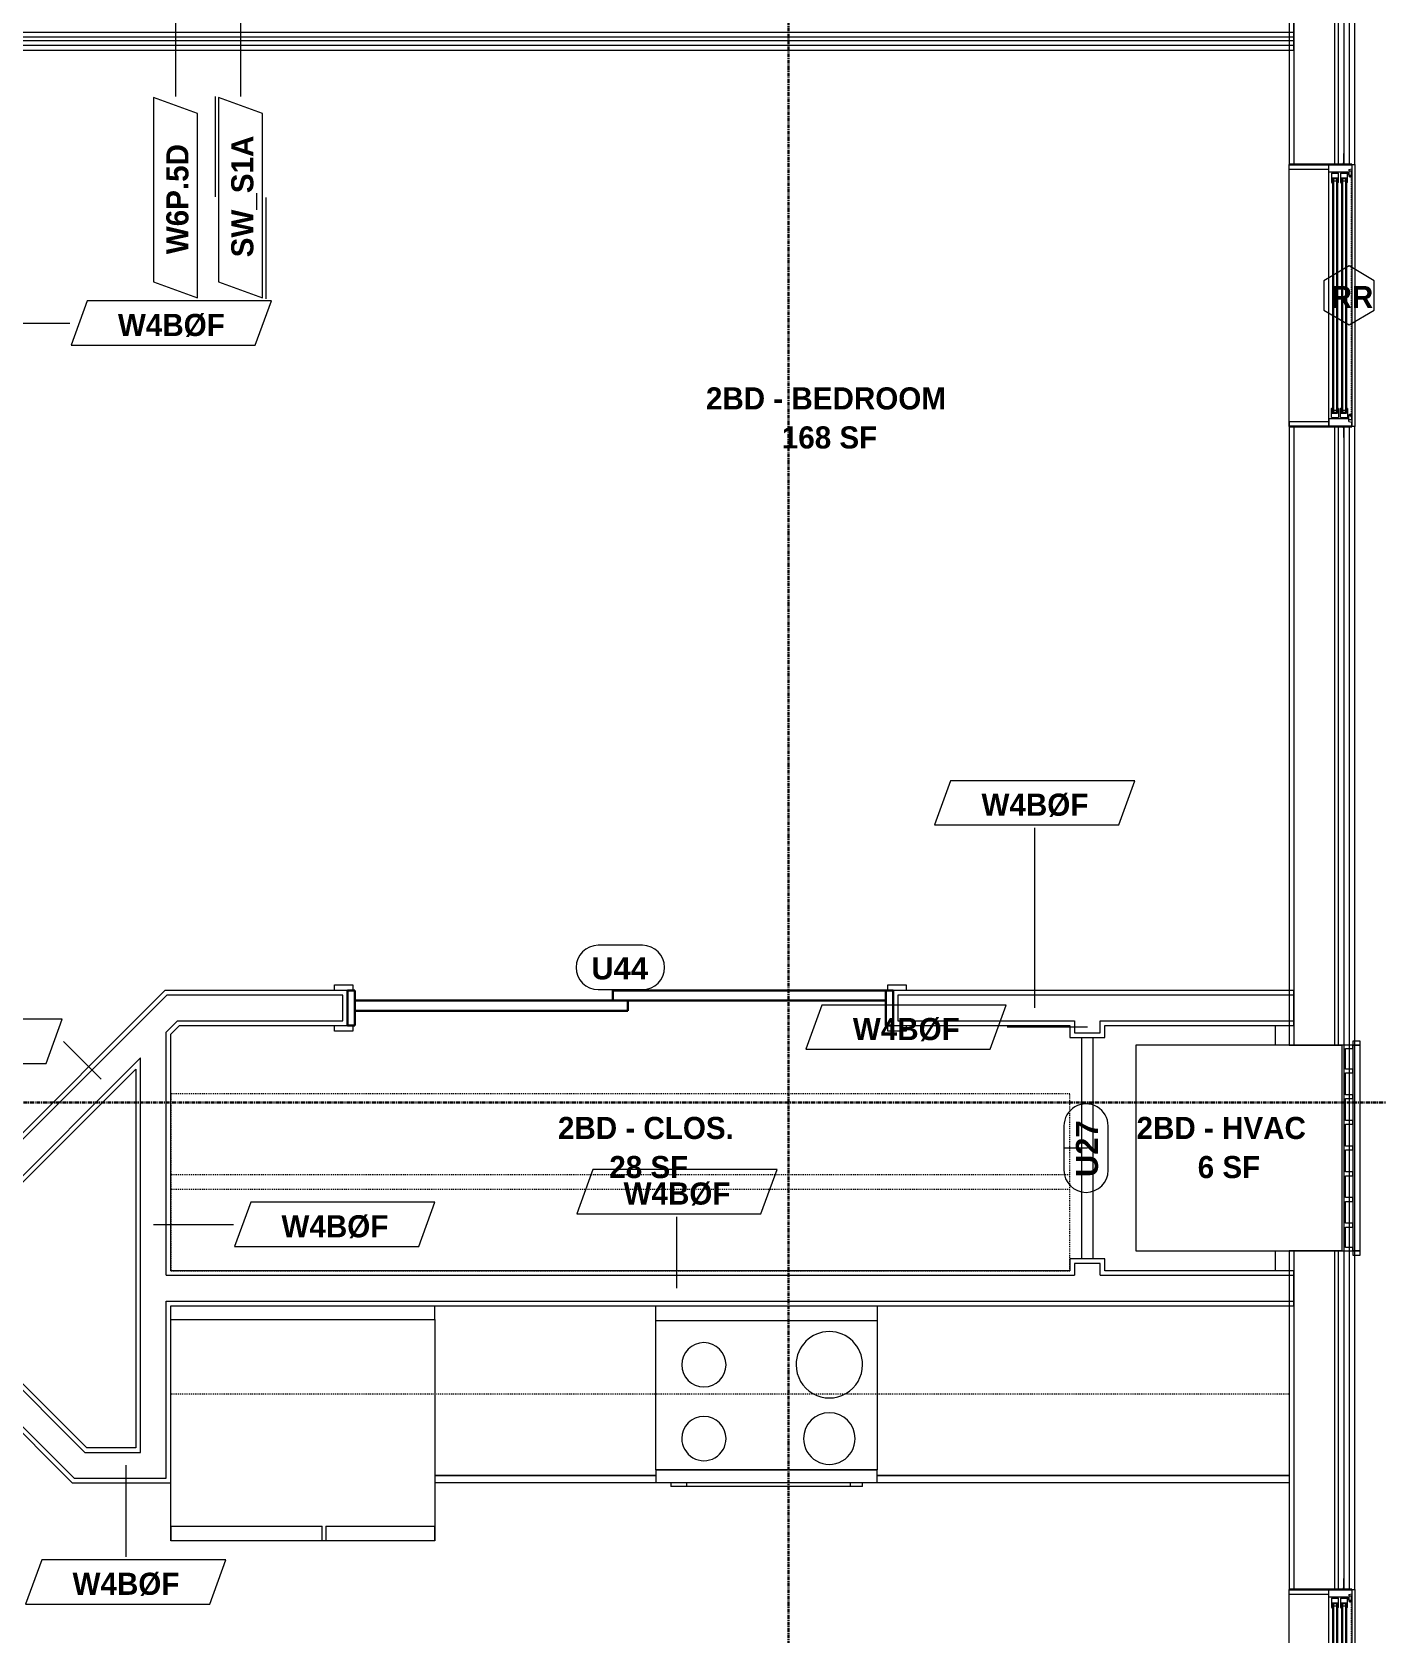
# Model space of a CAD drawing. Header units: inches. Extents: x -4058 to -1781, y 9814 to 12264.
# Drawn here: x -2275.9 to -2093.6, y 11463.1 to 11680.3 of the extents above; entities that cross this region are included whole.
import ezdxf

# ---------------------------------------------------------------- set-up
doc = ezdxf.new("R2010")
doc.units = ezdxf.units.IN
doc.header["$MEASUREMENT"] = 0
doc.linetypes.add('Dash', pattern=[0.25, 0.125, -0.125])
doc.linetypes.add('Grid Line 1_2_', pattern=[0.875, 0.5, -0.125, 0.125, -0.125])
for name, color, linetype, lineweight in [('0-1', 7, 'Continuous', 5), ('0-2', 7, 'Continuous', 9), ('A-AREA-IDEN', 2, 'Continuous', 9), ('A-DETL-GENF-HDLN-1', 7, 'Dash', 9), ('A-DETL-GENF-HDLN-2', 1, 'Continuous', 18), ('A-DOOR-3', 31, 'Continuous', 9), ('A-DOOR-4', 31, 'Continuous', 30), ('A-DOOR-FRAM-3', 31, 'Continuous', 30), ('A-DOOR-IDEN', 31, 'Continuous', 9), ('A-FLOR-1', 7, 'Continuous', 9), ('A-GENM-1', 7, 'Continuous', 9), ('A-GLAZ', 151, 'Continuous', 18), ('A-GLAZ-1', 10, 'Continuous', 30), ('A-GLAZ-2', 7, 'Continuous', 9), ('A-GLAZ-IDEN', 152, 'Continuous', 9), ('A-WALL', 113, 'Continuous', 18), ('A-WALL-1', 7, 'Continuous', 9), ('A-WALL-2', 250, 'Continuous', 18), ('A-WALL-3', 113, 'Continuous', 9), ('A-WALL-IDEN', 211, 'Continuous', 9), ('I-WALL-1', 7, 'Continuous', 9), ('Q-CASE', 31, 'Continuous', 9), ('Q-CASE-HDLN', 31, 'Dash', 9), ('Q-SPCQ', 91, 'Continuous', 9), ('S-GRID-1', 1, 'Grid Line 1_2_', 30)]:
    doc.layers.add(name, color=color, linetype=linetype, lineweight=lineweight)
doc.styles.add('Arial_B', font='arialbd.ttf', dxfattribs={"height": 3})
doc.styles.add('Century Gothic_B_1', font='GOTHICB.TTF', dxfattribs={"height": 3})

# ---------------------------------------------------------------- blocks, each defined once
blk = doc.blocks.new('Window-Double_Hung-Marvin-Essential - 1-WIDE _TEMP LOWER_ ESDH3066-3454273-UNIT PLANS - 1ST FLOOR')
at = {"layer": 'A-DETL-GENF-HDLN-1'}
blk.add_line((16.1, -3.97), (-16.5, -3.97), dxfattribs=at)
at = {"layer": 'A-DETL-GENF-HDLN-2'}
for p, q in [((-17.13, 4.44), (-17.75, 4.44)), ((-17.13, -0.91), (-17.13, 4.44)), ((17.12, 4.44), (17.75, 4.44)), ((17.12, 4.44), (17.12, -0.91)), ((-16.72, -0.94), (-17.75, -0.94)), ((-17.75, -4.03), (-17.75, -0.94)), ((-16.72, -3.52), (-16.72, -0.94)), ((-16.56, -1.28), (-15.34, -1.28)), ((-16.56, -1.28), (-16.56, -2.22)), ((-15.28, -1.4), (-15.94, -1.4)), ((-15.94, -1.4), (-15.94, -2.12)), ((-15.94, -2.12), (-15.28, -2.12)), ((-15.84, -1.41), (-15.84, -2.1)), ((-15.54, -1.54), (-15.54, -1.98)), ((-15.34, -1.28), (-15.28, -1.34)), ((-15.34, -2.22), (-15.28, -2.16)), ((-15.28, -1.34), (-15.28, -1.4)), ((-15.28, -2.12), (-15.28, -2.16)), ((15.34, -1.28), (15.28, -1.34)), ((15.28, -1.34), (15.28, -1.4)), ((15.28, -1.4), (15.94, -1.4)), ((15.28, -2.12), (15.28, -2.16)), ((15.94, -2.12), (15.28, -2.12)), ((15.34, -2.22), (15.28, -2.16)), ((16.56, -1.28), (15.34, -1.28)), ((15.54, -1.54), (15.54, -1.98)), ((15.84, -1.41), (15.84, -2.1)), ((15.94, -1.4), (15.94, -2.12)), ((16.56, -1.28), (16.56, -2.22)), ((16.72, -3.52), (16.72, -0.94)), ((16.72, -0.94), (17.75, -0.94)), ((17.75, -4.03), (17.75, -0.94)), ((-19.25, -2.98), (-19.25, -2.94)), ((-19.25, -2.94), (-17.9, -2.94)), ((-17.75, -2.98), (-19.25, -2.98)), ((-17.9, -2.94), (-17.9, -2.83)), ((-17.9, -2.83), (-17.75, -2.83)), ((-17.75, -4.03), (-17.16, -4.03)), ((-17.08, -3.62), (-17.16, -4.03)), ((-17.08, -3.62), (-16.19, -3.62)), ((-16.85, -4), (-16.85, -3.62)), ((-16.3, -4), (-16.85, -4)), ((-16.38, -3.52), (-16.72, -3.52)), ((-15.34, -2.22), (-16.56, -2.22)), ((-16.56, -2.5), (-15.34, -2.5)), ((-16.56, -2.5), (-16.56, -3.44)), ((-15.34, -3.44), (-16.56, -3.44)), ((-16.38, -3.62), (-16.38, -3.52)), ((-16.18, -3.76), (-16.3, -3.76)), ((-16.3, -3.76), (-16.3, -4)), ((-16.19, -3.62), (-16.19, -3.72)), ((-16.19, -3.72), (-16.1, -3.72)), ((-16.18, -3.97), (-16.18, -3.76)), ((-16.18, -3.97), (-16.1, -3.97)), ((-16.1, -3.72), (-16.1, -3.97)), ((-15.28, -2.62), (-15.94, -2.62)), ((-15.94, -2.62), (-15.94, -3.34)), ((-15.94, -3.34), (-15.28, -3.34)), ((-15.84, -2.63), (-15.84, -3.32)), ((-15.54, -2.76), (-15.54, -3.2)), ((-15.34, -2.5), (-15.28, -2.56)), ((-15.34, -3.44), (-15.28, -3.38)), ((-15.28, -2.56), (-15.28, -2.62)), ((-15.28, -3.34), (-15.28, -3.38)), ((15.34, -2.5), (15.28, -2.56)), ((15.28, -2.56), (15.28, -2.62)), ((15.28, -2.62), (15.94, -2.62)), ((15.28, -3.34), (15.28, -3.38)), ((15.94, -3.34), (15.28, -3.34)), ((15.34, -3.44), (15.28, -3.38)), ((15.34, -2.22), (16.56, -2.22)), ((16.56, -2.5), (15.34, -2.5)), ((15.34, -3.44), (16.56, -3.44)), ((15.54, -2.76), (15.54, -3.2)), ((15.84, -2.63), (15.84, -3.32)), ((15.94, -2.62), (15.94, -3.34)), ((16.19, -3.72), (16.1, -3.72)), ((16.1, -3.72), (16.1, -3.97)), ((16.18, -3.97), (16.1, -3.97)), ((16.18, -3.97), (16.18, -3.76)), ((16.18, -3.76), (16.3, -3.76)), ((17.08, -3.62), (16.19, -3.62)), ((16.19, -3.62), (16.19, -3.72)), ((16.3, -3.76), (16.3, -4)), ((16.3, -4), (16.85, -4)), ((16.38, -3.62), (16.38, -3.52)), ((16.38, -3.52), (16.72, -3.52)), ((16.56, -2.5), (16.56, -3.44)), ((16.85, -4), (16.85, -3.62)), ((17.08, -3.62), (17.16, -4.03)), ((17.75, -4.03), (17.16, -4.03)), ((17.9, -2.83), (17.75, -2.83)), ((17.75, -2.98), (19.25, -2.98)), ((17.9, -2.94), (17.9, -2.83)), ((19.25, -2.94), (17.9, -2.94)), ((19.25, -2.98), (19.25, -2.94))]:
    blk.add_line(p, q, dxfattribs=at)
at = {"layer": 'A-GLAZ'}
for p, q in [((15.84, -1.41), (-15.84, -1.41)), ((15.84, -1.54), (-15.84, -1.54)), ((15.84, -1.98), (-15.84, -1.98)), ((15.84, -2.1), (-15.84, -2.1)), ((15.84, -2.63), (-15.84, -2.63)), ((15.84, -2.76), (-15.84, -2.76)), ((15.84, -3.2), (-15.84, -3.2)), ((15.84, -3.32), (-15.84, -3.32))]:
    blk.add_line(p, q, dxfattribs=at)
at = {"layer": 'A-GLAZ-1'}
for p, q in [((-17.75, -0.91), (-17.75, 4.44)), ((17.75, 4.44), (17.75, -0.91)), ((-17.75, -4.03), (-17.75, -0.94)), ((17.75, -0.94), (17.75, -4.03))]:
    blk.add_line(p, q, dxfattribs=at)
at = {"layer": 'A-GLAZ-2'}
for p, q in [((-17.75, 4.44), (17.75, 4.44)), ((-17.75, -0.94), (17.75, -0.94)), ((17.75, -4.03), (-17.75, -4.03))]:
    blk.add_line(p, q, dxfattribs=at)
blk = doc.blocks.new('Window-Double_Hung-Marvin-Essential - 2-WIDE _TEMP ALL LOW_ ESDH3066-3454284-UNIT PLANS - 1ST FLOOR')
at = {"layer": 'A-DETL-GENF-HDLN-1'}
blk.add_line((16.1, -3.97), (-16.5, -3.97), dxfattribs=at)
at = {"layer": 'A-DETL-GENF-HDLN-2'}
for p, q in [((-17.13, 4.44), (-17.75, 4.44)), ((-17.13, -0.91), (-17.13, 4.44)), ((17.12, 4.44), (17.75, 4.44)), ((17.12, 4.44), (17.12, -0.91)), ((-16.72, -0.94), (-17.75, -0.94)), ((-17.75, -4.03), (-17.75, -0.94)), ((-16.72, -3.52), (-16.72, -0.94)), ((-16.56, -1.28), (-15.34, -1.28)), ((-16.56, -1.28), (-16.56, -2.22)), ((-15.28, -1.4), (-15.94, -1.4)), ((-15.94, -1.4), (-15.94, -2.12)), ((-15.94, -2.12), (-15.28, -2.12)), ((-15.84, -1.41), (-15.84, -2.1)), ((-15.54, -1.54), (-15.54, -1.98)), ((-15.34, -1.28), (-15.28, -1.34)), ((-15.34, -2.22), (-15.28, -2.16)), ((-15.28, -1.34), (-15.28, -1.4)), ((-15.28, -2.12), (-15.28, -2.16)), ((15.34, -1.28), (15.28, -1.34)), ((15.28, -1.34), (15.28, -1.4)), ((15.28, -1.4), (15.94, -1.4)), ((15.28, -2.12), (15.28, -2.16)), ((15.94, -2.12), (15.28, -2.12)), ((15.34, -2.22), (15.28, -2.16)), ((16.56, -1.28), (15.34, -1.28)), ((15.54, -1.54), (15.54, -1.98)), ((15.84, -1.41), (15.84, -2.1)), ((15.94, -1.4), (15.94, -2.12)), ((16.56, -1.28), (16.56, -2.22)), ((16.72, -3.52), (16.72, -0.94)), ((16.72, -0.94), (17.75, -0.94)), ((17.75, -4.03), (17.75, -0.94)), ((-19.25, -2.98), (-19.25, -2.94)), ((-19.25, -2.94), (-17.9, -2.94)), ((-17.75, -2.98), (-19.25, -2.98)), ((-17.9, -2.94), (-17.9, -2.83)), ((-17.9, -2.83), (-17.75, -2.83)), ((-17.75, -4.03), (-17.16, -4.03)), ((-17.08, -3.62), (-17.16, -4.03)), ((-17.08, -3.62), (-16.19, -3.62)), ((-16.85, -4), (-16.85, -3.62)), ((-16.3, -4), (-16.85, -4)), ((-16.38, -3.52), (-16.72, -3.52)), ((-15.34, -2.22), (-16.56, -2.22)), ((-16.56, -2.5), (-15.34, -2.5)), ((-16.56, -2.5), (-16.56, -3.44)), ((-15.34, -3.44), (-16.56, -3.44)), ((-16.38, -3.62), (-16.38, -3.52)), ((-16.18, -3.76), (-16.3, -3.76)), ((-16.3, -3.76), (-16.3, -4)), ((-16.19, -3.62), (-16.19, -3.72)), ((-16.19, -3.72), (-16.1, -3.72)), ((-16.18, -3.97), (-16.18, -3.76)), ((-16.18, -3.97), (-16.1, -3.97)), ((-16.1, -3.72), (-16.1, -3.97)), ((-15.28, -2.62), (-15.94, -2.62)), ((-15.94, -2.62), (-15.94, -3.34)), ((-15.94, -3.34), (-15.28, -3.34)), ((-15.84, -2.63), (-15.84, -3.32)), ((-15.54, -2.76), (-15.54, -3.2)), ((-15.34, -2.5), (-15.28, -2.56)), ((-15.34, -3.44), (-15.28, -3.38)), ((-15.28, -2.56), (-15.28, -2.62)), ((-15.28, -3.34), (-15.28, -3.38)), ((15.34, -2.5), (15.28, -2.56)), ((15.28, -2.56), (15.28, -2.62)), ((15.28, -2.62), (15.94, -2.62)), ((15.28, -3.34), (15.28, -3.38)), ((15.94, -3.34), (15.28, -3.34)), ((15.34, -3.44), (15.28, -3.38)), ((15.34, -2.22), (16.56, -2.22)), ((16.56, -2.5), (15.34, -2.5)), ((15.34, -3.44), (16.56, -3.44)), ((15.54, -2.76), (15.54, -3.2)), ((15.84, -2.63), (15.84, -3.32)), ((15.94, -2.62), (15.94, -3.34)), ((16.19, -3.72), (16.1, -3.72)), ((16.1, -3.72), (16.1, -3.97)), ((16.18, -3.97), (16.1, -3.97)), ((16.18, -3.97), (16.18, -3.76)), ((16.18, -3.76), (16.3, -3.76)), ((17.08, -3.62), (16.19, -3.62)), ((16.19, -3.62), (16.19, -3.72)), ((16.3, -3.76), (16.3, -4)), ((16.3, -4), (16.85, -4)), ((16.38, -3.62), (16.38, -3.52)), ((16.38, -3.52), (16.72, -3.52)), ((16.56, -2.5), (16.56, -3.44)), ((16.85, -4), (16.85, -3.62)), ((17.08, -3.62), (17.16, -4.03)), ((17.75, -4.03), (17.16, -4.03)), ((17.9, -2.83), (17.75, -2.83)), ((17.75, -2.98), (19.25, -2.98)), ((17.9, -2.94), (17.9, -2.83)), ((19.25, -2.94), (17.9, -2.94)), ((19.25, -2.98), (19.25, -2.94))]:
    blk.add_line(p, q, dxfattribs=at)
at = {"layer": 'A-GLAZ'}
for p, q in [((15.84, -1.41), (-15.84, -1.41)), ((15.84, -1.54), (-15.84, -1.54)), ((15.84, -1.98), (-15.84, -1.98)), ((15.84, -2.1), (-15.84, -2.1)), ((15.84, -2.63), (-15.84, -2.63)), ((15.84, -2.76), (-15.84, -2.76)), ((15.84, -3.2), (-15.84, -3.2)), ((15.84, -3.32), (-15.84, -3.32))]:
    blk.add_line(p, q, dxfattribs=at)
at = {"layer": 'A-GLAZ-1'}
for p, q in [((-17.75, -0.91), (-17.75, 4.44)), ((17.75, 4.44), (17.75, -0.91)), ((-17.75, -4.03), (-17.75, -0.94)), ((17.75, -0.94), (17.75, -4.03))]:
    blk.add_line(p, q, dxfattribs=at)
at = {"layer": 'A-GLAZ-2'}
for p, q in [((-17.75, 4.44), (17.75, 4.44)), ((-17.75, -0.94), (17.75, -0.94)), ((17.75, -4.03), (-17.75, -4.03))]:
    blk.add_line(p, q, dxfattribs=at)
blk = doc.blocks.new('V-Series_EWC4_SPVU_RFA_2015 - 1ST FLOOR-2484708-UNIT PLANS - 1ST FLOOR')
at = {"layer": 'A-GENM-1'}
for p, q in [((-3126.69, 12090.69), (-3127.25, 12090.69)), ((-3127.25, 12090.69), (-3127.25, 12089.69)), ((-3127.25, 12089.69), (-3126.69, 12089.69)), ((-3098.81, 12090.69), (-3126.69, 12090.69)), ((-3126.69, 12090.69), (-3126.69, 12089.69)), ((-3126.69, 12089.69), (-3126.69, 12090.69)), ((-3126.69, 12089.69), (-3098.81, 12089.69)), ((-3126.69, 12089.69), (-3126.69, 12060.25)), ((-3126.25, 12089.69), (-3126.69, 12089.69)), ((-3126.25, 12088.69), (-3126.25, 12089.69)), ((-3123.45, 12088.69), (-3126.25, 12088.69)), ((-3122.95, 12089.69), (-3123.45, 12089.69)), ((-3123.45, 12089.69), (-3123.45, 12088.69)), ((-3122.95, 12088.69), (-3122.95, 12089.69)), ((-3119.97, 12088.69), (-3122.95, 12088.69)), ((-3119.47, 12089.69), (-3119.97, 12089.69)), ((-3119.97, 12089.69), (-3119.97, 12088.69)), ((-3119.47, 12088.69), (-3119.47, 12089.69)), ((-3116.48, 12088.69), (-3119.47, 12088.69)), ((-3115.98, 12089.69), (-3116.48, 12089.69)), ((-3116.48, 12089.69), (-3116.48, 12088.69)), ((-3115.98, 12088.69), (-3115.98, 12089.69)), ((-3113, 12088.69), (-3115.98, 12088.69)), ((-3112.5, 12089.69), (-3113, 12089.69)), ((-3113, 12089.69), (-3113, 12088.69)), ((-3112.5, 12088.69), (-3112.5, 12089.69)), ((-3109.51, 12088.69), (-3112.5, 12088.69)), ((-3109.01, 12089.69), (-3109.51, 12089.69)), ((-3109.51, 12089.69), (-3109.51, 12088.69)), ((-3109.01, 12088.69), (-3109.01, 12089.69)), ((-3106.03, 12088.69), (-3109.01, 12088.69)), ((-3105.53, 12089.69), (-3106.03, 12089.69)), ((-3106.03, 12089.69), (-3106.03, 12088.69)), ((-3105.53, 12088.69), (-3105.53, 12089.69)), ((-3102.55, 12088.69), (-3105.53, 12088.69)), ((-3102.05, 12089.69), (-3102.55, 12089.69)), ((-3102.55, 12089.69), (-3102.55, 12088.69)), ((-3102.05, 12088.69), (-3102.05, 12089.69)), ((-3099.25, 12088.69), (-3102.05, 12088.69)), ((-3098.81, 12089.69), (-3099.25, 12089.69)), ((-3099.25, 12089.69), (-3099.25, 12088.69)), ((-3098.81, 12089.69), (-3098.81, 12090.69)), ((-3098.25, 12090.69), (-3098.81, 12090.69)), ((-3098.81, 12090.69), (-3098.81, 12089.69)), ((-3098.81, 12089.69), (-3098.25, 12089.69)), ((-3098.81, 12060.25), (-3098.81, 12089.69)), ((-3098.25, 12089.69), (-3098.25, 12090.69)), ((-3126.69, 12060.25), (-3098.81, 12060.25))]:
    blk.add_line(p, q, dxfattribs=at)
blk = doc.blocks.new('CTR - 1st Phase - Shell_rvt-1-UNIT PLANS - 1ST FLOOR')
at = {"layer": 'A-FLOR-1'}
for p, q in [((-2107.32, 11542.93), (-2107.32, 11545.61)), ((-2107.32, 11512.36), (-2107.32, 11515.05))]:
    blk.add_line(p, q, dxfattribs=at)
at = {"layer": 'A-WALL-1'}
for p, q in [((-2105.45, 11704.84), (-2105.45, 11662.34)), ((-2096.57, 11662.34), (-2096.57, 11704.84)), ((-2100.1, 11662.34), (-2100.07, 11662.34)), ((-2096.98, 11662.34), (-2096.57, 11662.34)), ((-2096.57, 11662.34), (-2096.57, 11626.84)), ((-2105.45, 11626.84), (-2105.45, 11542.93)), ((-2100.07, 11626.84), (-2100.1, 11626.84)), ((-2096.57, 11626.84), (-2096.98, 11626.84)), ((-2096.57, 11469.14), (-2096.57, 11626.84)), ((-2105.45, 11542.93), (-2098.32, 11542.93)), ((-2098.32, 11542.93), (-2098.32, 11515.05)), ((-2098.32, 11515.05), (-2105.45, 11515.05)), ((-2105.45, 11515.05), (-2105.45, 11469.14)), ((-2100.1, 11469.14), (-2100.07, 11469.14)), ((-2096.98, 11469.14), (-2096.57, 11469.14)), ((-2096.57, 11469.14), (-2096.57, 11433.64))]:
    blk.add_line(p, q, dxfattribs=at)
at = {"layer": 'A-WALL-2'}
for p, q in [((-2104.82, 11704.84), (-2104.82, 11662.34)), ((-2099.32, 11704.84), (-2099.32, 11662.34)), ((-2098.82, 11704.84), (-2098.82, 11662.34)), ((-2098.07, 11704.84), (-2098.07, 11662.34)), ((-2097.32, 11704.84), (-2097.32, 11662.34)), ((-2104.82, 11626.84), (-2104.82, 11542.93)), ((-2099.32, 11626.84), (-2099.32, 11542.93)), ((-2098.82, 11626.84), (-2098.82, 11542.93)), ((-2098.07, 11626.84), (-2098.07, 11469.14)), ((-2097.32, 11626.84), (-2097.32, 11469.14)), ((-2104.82, 11515.05), (-2104.82, 11469.14)), ((-2099.32, 11515.05), (-2099.32, 11469.14)), ((-2098.82, 11515.05), (-2098.82, 11469.14))]:
    blk.add_line(p, q, dxfattribs=at)
at = {"layer": '0-2'}
for name, p, rotation in [('Window-Double_Hung-Marvin-Essential - 1-WIDE _TEMP LOWER_ ESDH3066-3454273-UNIT PLANS - 1ST FLOOR', (-2101.01, 11644.59), 89.99999999999882), ('V-Series_EWC4_SPVU_RFA_2015 - 1ST FLOOR-2484708-UNIT PLANS - 1ST FLOOR', (-14186.51, 8416.24), 269.9999999999999), ('Window-Double_Hung-Marvin-Essential - 2-WIDE _TEMP ALL LOW_ ESDH3066-3454284-UNIT PLANS - 1ST FLOOR', (-2101.01, 11451.39), 89.99999999999882)]:
    blk.add_blockref(name, p, dxfattribs=dict(at, rotation=rotation))
blk = doc.blocks.new('CTR - 1st Phase - Common Walls_rvt-1-UNIT PLANS - 1ST FLOOR')
at = {"layer": 'A-WALL-2'}
for p, q in [((-2104.82, 11680.24), (-2436.22, 11680.24)), ((-2104.82, 11678.49), (-2437.97, 11678.49)), ((-2104.82, 11679.11), (-2437.35, 11679.11)), ((-2104.82, 11679.61), (-2436.85, 11679.61))]:
    blk.add_line(p, q, dxfattribs=at)
at = {"layer": 'I-WALL-1'}
for p, q in [((-2104.82, 11677.86), (-2104.82, 11686.99)), ((-2438.6, 11677.86), (-2104.82, 11677.86))]:
    blk.add_line(p, q, dxfattribs=at)
blk = doc.blocks.new('CTR - 1st Phase - Structure_rvt-1-UNIT PLANS - 1ST FLOOR')
at = {"layer": 'S-GRID-1'}
for p, q in [((-2173.32, 9814.03), (-2173.32, 12247.5)), ((-1781.27, 11535.19), (-4041.78, 11535.19))]:
    blk.add_line(p, q, dxfattribs=at)
blk = doc.blocks.new('083100 - Access Doors and Panels - Type 1 - ACCESS PANEL - 2-6 X 6-0-3696233-UNIT PLANS - 1ST FLOOR')
at = {"layer": 'A-DOOR-3'}
for p, q in [((-15, -0.75), (-15, 0.75)), ((-15, 0.75), (15, 0.75)), ((15, 0.75), (15, -0.75)), ((15, -0.75), (-15, -0.75))]:
    blk.add_line(p, q, dxfattribs=at)
blk = doc.blocks.new('SLIDING - FLUSH - SLIDING - FLUSH - 6-0 x 6-8-4335190-UNIT PLANS - 1ST FLOOR')
at = {"layer": 'A-DOOR-3'}
for p, q in [((-38.75, 3.25), (-36.25, 3.25)), ((-38.75, 2.5), (-38.75, 3.25)), ((-36.25, 2.5), (-38.75, 2.5)), ((-36.25, 3.25), (-36.25, 2.5)), ((36.25, 3.25), (38.75, 3.25)), ((36.25, 2.5), (36.25, 3.25)), ((38.75, 2.5), (36.25, 2.5)), ((38.75, 3.25), (38.75, 2.5)), ((-38.75, -2.25), (-36.25, -2.25)), ((-38.75, -3), (-38.75, -2.25)), ((-36.25, -3), (-38.75, -3)), ((-36.25, -2.25), (-36.25, -3)), ((36.25, -2.25), (38.75, -2.25)), ((36.25, -3), (36.25, -2.25)), ((38.75, -3), (36.25, -3)), ((38.75, -2.25), (38.75, -3))]:
    blk.add_line(p, q, dxfattribs=at)
at = {"layer": 'A-DOOR-4'}
for p, q in [((-1, -0.875), (-1, 0.5)), ((-1, 0.5), (36, 0.5)), ((36, 0.5), (36, -0.875)), ((-36, -2.25), (-36, -0.875)), ((-36, -0.875), (1, -0.875)), ((36, -0.875), (-1, -0.875)), ((1, -0.875), (1, -2.25)), ((1, -2.25), (-36, -2.25))]:
    blk.add_line(p, q, dxfattribs=at)
at = {"layer": 'A-DOOR-FRAM-3'}
for p, q in [((-37, -2.25), (-37, 2.5)), ((-37, 2.5), (-36, 2.5)), ((-36, 2.5), (-36, -2.25)), ((36, 2.5), (37, 2.5)), ((36, -2.25), (36, 2.5)), ((37, 2.5), (37, -2.25)), ((-36, -2.25), (-37, -2.25)), ((37, -2.25), (36, -2.25))]:
    blk.add_line(p, q, dxfattribs=at)
blk = doc.blocks.new('OD_CW_Closet - OD_CW_Closet-3906263-UNIT PLANS - 1ST FLOOR')
at = {"layer": 'Q-CASE-HDLN'}
for p, q in [((122.59, 24), (0.74, 24)), ((0.74, 24), (0.74, 0)), ((122.59, 0), (122.59, 24)), ((0.74, 13), (122.59, 13)), ((0.74, 11), (122.59, 11)), ((0.74, 0), (122.59, 0))]:
    blk.add_line(p, q, dxfattribs=at)
blk = doc.blocks.new('SWING - SINGLE - FLUSH - SWING - FLUSH - 2-10 x 6-8 - PRIVACY-V37-UNIT PLANS - 1ST FLOOR')
at = {"layer": 'A-DOOR-3'}
for p, q in [((-20, 2.37), (-20, 2.87)), ((-20, 2.87), (-17, 2.87)), ((-20, 2.37), (-17, 2.37)), ((-20, -2.88), (-20, 2.37)), ((-17, 2.37), (-20, 2.37)), ((-17, 2.87), (-17, 2.37)), ((-17, 2.37), (-17, -2.88)), ((17, 2.37), (17, 2.87)), ((17, 2.87), (20, 2.87)), ((17, 2.37), (20, 2.37)), ((17, -2.88), (17, 2.37)), ((20, 2.37), (17, 2.37)), ((20, 2.87), (20, 2.37)), ((20, 2.37), (20, -2.88)), ((-17, -2.88), (-20, -2.88)), ((20, -2.88), (17, -2.88))]:
    blk.add_line(p, q, dxfattribs=at)
blk.add_arc((17, -2.38), 34.07, 180, 266.6343, dxfattribs=at)
at = {"layer": 'A-DOOR-4'}
for p, q in [((15, -2.38), (15, -36.38)), ((17, -2.38), (15, -2.38)), ((17, -2.38), (17, -36.38)), ((17, -36.38), (15, -36.38))]:
    blk.add_line(p, q, dxfattribs=at)
blk = doc.blocks.new('OD_CW_Base Cabinet - OD_CW_Base Cabinet-4331361-UNIT PLANS - 1ST FLOOR')
at = {"layer": 'Q-CASE'}
for p, q in [((0.74, 0), (56.59, 0)), ((0.74, 0), (56.59, 0)), ((56.59, -1), (0.74, -1)), ((0.74, -1), (56.59, -1)), ((86.59, 0), (116.59, 0)), ((86.59, 0), (116.59, 0)), ((116.59, -1), (86.59, -1)), ((86.59, -1), (116.59, -1)), ((116.59, -22.12), (116.59, -24)), ((116.59, -22.12), (116.59, -24))]:
    blk.add_line(p, q, dxfattribs=at)
blk = doc.blocks.new('OD_CW_Upper Cabinet - OD_CW_Upper Cabinet-4366987-UNIT PLANS - 1ST FLOOR')
at = {"layer": 'Q-CASE-HDLN'}
for p, q in [((0.74, -24), (0.74, -12)), ((0.74, -12), (152.34, -12)), ((152.34, -12), (152.34, -24)), ((152.34, -24), (0.74, -24))]:
    blk.add_line(p, q, dxfattribs=at)
blk = doc.blocks.new('Refrigerator_-_Side-by-Side_6047 - 36_ X 30_-1372843-UNIT PLANS - 1ST FLOOR')
at = {"layer": 'Q-SPCQ'}
for p, q in [((-17.88, 15.58), (17.87, 15.58)), ((-17.88, -14.42), (-17.88, 15.58)), ((-17.88, 15.58), (-3.13, 15.58)), ((-17.88, 15.58), (-17.88, 13.58)), ((-3.13, 13.58), (-3.13, 15.58)), ((-2.63, 15.58), (17.87, 15.58)), ((-2.63, 15.58), (-2.63, 13.58)), ((17.87, 15.58), (17.87, -14.42)), ((17.87, 13.58), (17.87, 15.58)), ((-3.13, 13.58), (-17.88, 13.58)), ((17.87, 13.58), (-2.63, 13.58)), ((17.87, -14.42), (-17.88, -14.42))]:
    blk.add_line(p, q, dxfattribs=at)
blk = doc.blocks.new('Range - 24_ x 30_-V76-UNIT PLANS - 1ST FLOOR')
at = {"layer": 'Q-SPCQ'}
for p, q in [((2, 0.5), (3.61, 0.5)), ((2, 0.5), (2, 0)), ((3.61, 0.5), (25.87, 0.5)), ((3.61, 0.5), (3.61, 0)), ((25.87, 0), (25.87, 0.5)), ((25.87, 0.5), (28, 0.5)), ((28, 0), (28, 0.5)), ((0, 0), (30, 0)), ((0, 0), (0, -1.75)), ((0, -1.75), (30, -1.75)), ((0, -22), (0, -1.75)), ((30, -1.75), (0, -1.75)), ((30, -1.75), (30, 0)), ((30, -1.75), (30, -22)), ((0, -24), (0, -22)), ((30, -22), (0, -22)), ((30, -22), (30, -24))]:
    blk.add_line(p, q, dxfattribs=at)
for centre, radius, start, end in [((6.5, -6), 3.5, 360, 180), ((23.5, -6), 3, 360, 180), ((6.5, -6), 3.5, 180, 360), ((23.5, -6), 3, 180, 360), ((6.5, -16), 4.5, 360, 180), ((23.5, -16), 3, 0, 180), ((6.5, -16), 4.5, 180, 360), ((23.5, -16), 3, 180, 360)]:
    blk.add_arc(centre, radius, start, end, dxfattribs=at)
blk = doc.blocks.new('Wall Tag - Shear Wall-3956451-UNIT PLANS - 1ST FLOOR')
at = {"layer": 'A-WALL-IDEN'}
for p, q in [((-0.3561, 0.0937), (-0.4244, -0.0937)), ((0.4244, 0.0937), (-0.3561, 0.0937)), ((0.4291, 0.1068), (0.0033, 0.1068)), ((0.3561, -0.0937), (0.4244, 0.0937)), ((0, -0.1068), (-0.4291, -0.1068)), ((-0.4244, -0.0937), (0.3561, -0.0937))]:
    blk.add_line(p, q, dxfattribs=at)
blk = doc.blocks.new('Wall Tag - Arch Wall-3956453-UNIT PLANS - 1ST FLOOR')
at = {"layer": 'A-WALL-IDEN'}
for p, q in [((-0.3561, 0.0937), (-0.4244, -0.0937)), ((0.4244, 0.0937), (-0.3561, 0.0937)), ((0.3561, -0.0937), (0.4244, 0.0937)), ((-0.4244, -0.0937), (0.3561, -0.0937))]:
    blk.add_line(p, q, dxfattribs=at)
blk = doc.blocks.new('Door Tag - Type Mark-2601225-UNIT PLANS - 1ST FLOOR')
at = {"layer": 'A-DOOR-IDEN'}
for p, q in [((0.09375, 0.09375), (-0.09375, 0.09375)), ((-0.09375, -0.09375), (0.09375, -0.09375))]:
    blk.add_line(p, q, dxfattribs=at)
for centre, start, end in [((-0.09375, 0), 90, 270), ((0.09375, 0), 270, 90)]:
    blk.add_arc(centre, 0.09375, start, end, dxfattribs=at)
blk = doc.blocks.new('Window Tag - ONE-4156801-UNIT PLANS - 1ST FLOOR')
at = {"layer": 'A-GLAZ-IDEN'}
for p, q in [((0, 0.125), (-0.1071, 0.0619)), ((0.107, 0.062), (0, 0.125)), ((-0.1071, 0.0619), (-0.1071, -0.0619)), ((0.107, -0.0624), (0.107, 0.062)), ((-0.1071, -0.0619), (0, -0.125)), ((0, -0.125), (0.107, -0.0624))]:
    blk.add_line(p, q, dxfattribs=at)

msp = doc.modelspace()

# ---------------------------------------------------------------- block references
at = {"layer": '0-1'}
msp.add_blockref('CTR - 1st Phase - Shell_rvt-1-UNIT PLANS - 1ST FLOOR', (0, 0), dxfattribs=at)

# ---------------------------------------------------------------- next in the draw order: linework, layer by layer
at = {"layer": 'A-DOOR-IDEN'}
msp.add_line((-2132.82, 11528.99), (-2136, 11528.99), dxfattribs=at)
at = {"layer": 'A-WALL'}
for p, q in [((-2294.17, 11513.17), (-2257.6, 11549.74)), ((-2233.75, 11549.74), (-2257.6, 11549.74)), ((-2233.75, 11546.24), (-2233.75, 11549.74)), ((-2158.5, 11549.74), (-2158.5, 11546.24)), ((-2104.82, 11549.74), (-2158.5, 11549.74)), ((-2257.68, 11544.71), (-2256.15, 11546.24)), ((-2256.15, 11546.24), (-2233.75, 11546.24)), ((-2158.5, 11546.24), (-2134.57, 11546.24)), ((-2134.57, 11546.24), (-2134.57, 11544.61)), ((-2131.07, 11546.24), (-2104.82, 11546.24)), ((-2131.07, 11544.61), (-2131.07, 11546.24)), ((-2257.68, 11511.74), (-2257.68, 11544.71)), ((-2134.57, 11544.61), (-2131.07, 11544.61)), ((-2291.69, 11510.7), (-2261.18, 11541.21)), ((-2261.18, 11487.74), (-2261.18, 11541.21)), ((-2134.57, 11513.36), (-2134.57, 11511.74)), ((-2131.07, 11513.36), (-2134.57, 11513.36)), ((-2131.07, 11511.74), (-2131.07, 11513.36)), ((-2257.68, 11511.74), (-2134.57, 11511.74)), ((-2131.07, 11511.74), (-2104.82, 11511.74)), ((-2270.18, 11484.24), (-2296.64, 11510.7)), ((-2268.73, 11487.74), (-2291.69, 11510.7)), ((-2257.68, 11508.24), (-2104.82, 11508.24)), ((-2257.68, 11484.24), (-2257.68, 11508.24)), ((-2268.73, 11487.74), (-2261.18, 11487.74)), ((-2270.18, 11484.24), (-2257.68, 11484.24))]:
    msp.add_line(p, q, dxfattribs=at)
at = {"layer": 'A-WALL-3'}
for p, q in [((-2257.86, 11550.36), (-2294.17, 11514.06)), ((-2233.13, 11550.36), (-2257.86, 11550.36)), ((-2233.13, 11545.61), (-2233.13, 11550.36)), ((-2104.82, 11550.36), (-2159.13, 11550.36)), ((-2159.13, 11550.36), (-2159.13, 11545.61)), ((-2104.82, 11545.61), (-2104.82, 11550.36)), ((-2257.05, 11544.45), (-2255.89, 11545.61)), ((-2255.89, 11545.61), (-2233.13, 11545.61)), ((-2159.13, 11545.61), (-2135.2, 11545.61)), ((-2135.2, 11545.61), (-2135.2, 11543.99)), ((-2130.45, 11545.61), (-2104.82, 11545.61)), ((-2130.45, 11543.99), (-2130.45, 11545.61)), ((-2257.05, 11512.36), (-2257.05, 11544.45)), ((-2135.2, 11543.99), (-2130.45, 11543.99)), ((-2290.81, 11510.7), (-2261.8, 11539.7)), ((-2261.8, 11539.7), (-2261.8, 11488.36)), ((-2135.2, 11513.99), (-2135.2, 11512.36)), ((-2130.45, 11513.99), (-2135.2, 11513.99)), ((-2130.45, 11512.36), (-2130.45, 11513.99)), ((-2135.2, 11512.36), (-2257.05, 11512.36)), ((-2104.82, 11512.36), (-2130.45, 11512.36)), ((-2104.82, 11507.61), (-2104.82, 11512.36)), ((-2297.53, 11510.7), (-2270.44, 11483.61)), ((-2268.47, 11488.36), (-2290.81, 11510.7)), ((-2257.05, 11507.61), (-2104.82, 11507.61)), ((-2257.05, 11505.74), (-2257.05, 11507.61)), ((-2261.8, 11488.36), (-2268.47, 11488.36)), ((-2270.44, 11483.61), (-2257.05, 11483.61))]:
    msp.add_line(p, q, dxfattribs=at)
at = {"layer": 'A-WALL-IDEN'}
for p, q in [((-2256.44, 11682.43), (-2256.44, 11671.58)), ((-2247.63, 11682.43), (-2247.63, 11671.58)), ((-2281.6, 11640.84), (-2270.75, 11640.84)), ((-2139.96, 11547.99), (-2139.96, 11572.39)), ((-2266.52, 11538.34), (-2271.62, 11543.45)), ((-2132.82, 11545.38), (-2143.67, 11545.38)), ((-2188.47, 11509.99), (-2188.47, 11519.67)), ((-2259.43, 11518.64), (-2248.59, 11518.64)), ((-2263.18, 11485.99), (-2263.18, 11473.59))]:
    msp.add_line(p, q, dxfattribs=at)

# ---------------------------------------------------------------- next in the draw order: block references
at = {"layer": '0-1'}
for name in ['CTR - 1st Phase - Structure_rvt-1-UNIT PLANS - 1ST FLOOR', 'CTR - 1st Phase - Common Walls_rvt-1-UNIT PLANS - 1ST FLOOR']:
    msp.add_blockref(name, (0, 0), dxfattribs=at)
at = {"layer": 'A-DOOR-3'}
for name, p, rotation in [('SWING - SINGLE - FLUSH - SWING - FLUSH - 2-10 x 6-8 - PRIVACY-V37-UNIT PLANS - 1ST FLOOR', (-2311.9, 11528.43), 134.9999999999262), ('SLIDING - FLUSH - SLIDING - FLUSH - 6-0 x 6-8-4335190-UNIT PLANS - 1ST FLOOR', (-2196.13, 11548.11), 180), ('083100 - Access Doors and Panels - Type 1 - ACCESS PANEL - 2-6 X 6-0-3696233-UNIT PLANS - 1ST FLOOR', (-2132.82, 11528.99), 269.9999999999502)]:
    msp.add_blockref(name, p, dxfattribs=dict(at, rotation=rotation))
at = {"layer": 'A-DOOR-IDEN', "xscale": 31.99999999999999, "yscale": 31.99999999999999, "zscale": 31.99999999999999}
msp.add_blockref('Door Tag - Type Mark-2601225-UNIT PLANS - 1ST FLOOR', (-2196.13, 11553.48), dxfattribs=at)
at = {"layer": 'A-DOOR-IDEN', "xscale": 31.99999999999999, "yscale": 31.99999999999999, "zscale": 31.99999999999999, "rotation": 89.99999999999955}
msp.add_blockref('Door Tag - Type Mark-2601225-UNIT PLANS - 1ST FLOOR', (-2133, 11528.99), dxfattribs=at)
at = {"layer": 'A-GLAZ-IDEN', "xscale": 31.99999999999999, "yscale": 31.99999999999999, "zscale": 31.99999999999999}
msp.add_blockref('Window Tag - ONE-4156801-UNIT PLANS - 1ST FLOOR', (-2097.35, 11644.59), dxfattribs=at)
at = {"layer": 'A-WALL-IDEN', "xscale": 31.99999999999999, "yscale": 31.99999999999999, "zscale": 31.99999999999999, "rotation": 89.99999999999955}
for name, p in [('Wall Tag - Shear Wall-3956451-UNIT PLANS - 1ST FLOOR', (-2247.63, 11657.85)), ('Wall Tag - Arch Wall-3956453-UNIT PLANS - 1ST FLOOR', (-2256.44, 11657.85))]:
    msp.add_blockref(name, p, dxfattribs=at)
at = {"layer": 'A-WALL-IDEN', "xscale": 31.99999999999999, "yscale": 31.99999999999999, "zscale": 31.99999999999999}
for p in [(-2257.02, 11640.84), (-2139.96, 11575.8), (-2157.4, 11545.38), (-2285.36, 11543.45), (-2188.47, 11523.09), (-2234.85, 11518.64), (-2263.18, 11470.17)]:
    msp.add_blockref('Wall Tag - Arch Wall-3956453-UNIT PLANS - 1ST FLOOR', p, dxfattribs=at)
at = {"layer": 'Q-CASE', "rotation": 180}
for name, p in [('OD_CW_Closet - OD_CW_Closet-3906263-UNIT PLANS - 1ST FLOOR', (-2134.46, 11536.36)), ('OD_CW_Upper Cabinet - OD_CW_Upper Cabinet-4366987-UNIT PLANS - 1ST FLOOR', (-2104.71, 11483.61)), ('OD_CW_Base Cabinet - OD_CW_Base Cabinet-4331361-UNIT PLANS - 1ST FLOOR', (-2104.71, 11483.61))]:
    msp.add_blockref(name, p, dxfattribs=at)
at = {"layer": 'Q-SPCQ', "rotation": 180}
for name, p in [('Range - 24_ x 30_-V76-UNIT PLANS - 1ST FLOOR', (-2161.3, 11483.61)), ('Refrigerator_-_Side-by-Side_6047 - 36_ X 30_-1372843-UNIT PLANS - 1ST FLOOR', (-2239.18, 11491.32))]:
    msp.add_blockref(name, p, dxfattribs=at)

# ---------------------------------------------------------------- next in the draw order: texts
at = {"layer": 'A-AREA-IDEN', "char_height": 3, "attachment_point": 1, "style": 'Century Gothic_B_1'}
for s, insert, width in [('2BD - BEDROOM', (-2184.53, 11632.13), 40.299), ('168 SF', (-2174.24, 11626.84), 15.352), ('2BD - CLOS.', (-2204.59, 11533.22), 29.29), ('2BD - HVAC', (-2126.15, 11533.22), 29.593), ('28 SF', (-2197.63, 11527.92), 12.423), ('6 SF', (-2117.86, 11527.92), 9.494)]:
    msp.add_mtext(s, dxfattribs=dict(at, insert=insert, width=width))
at = {"layer": 'A-DOOR-IDEN', "insert": (-2200.06, 11554.86), "char_height": 3, "width": 9.393, "attachment_point": 1, "style": 'Arial_B'}
msp.add_mtext('U44', dxfattribs=at)
at = {"layer": 'A-DOOR-IDEN', "insert": (-2134.38, 11525.06), "char_height": 3, "width": 9.393, "attachment_point": 1, "rotation": 90, "style": 'Arial_B'}
msp.add_mtext('U27', dxfattribs=at)
at = {"layer": 'A-GLAZ-IDEN', "insert": (-2099.86, 11645.87), "char_height": 3, "width": 6.06, "attachment_point": 1, "style": 'Century Gothic_B_1'}
msp.add_mtext('RR', dxfattribs=at)
at = {"layer": 'A-WALL-IDEN', "char_height": 3, "attachment_point": 1, "rotation": 90, "style": 'Century Gothic_B_1'}
for s, insert, width in [('SW_S1A', (-2248.88, 11649.76), 19.493), ('W6P.5D', (-2257.68, 11650.18), 18.483)]:
    msp.add_mtext(s, dxfattribs=dict(at, insert=insert, width=width))
at = {"layer": 'A-WALL-IDEN', "char_height": 3, "width": 17.372, "attachment_point": 1, "style": 'Century Gothic_B_1'}
for insert in [(-2264.24, 11642.09), (-2147.17, 11577.05), (-2164.61, 11546.63), (-2195.69, 11524.33), (-2242.07, 11519.89), (-2270.39, 11471.42)]:
    msp.add_mtext('W4BØF', dxfattribs=dict(at, insert=insert))

doc.saveas('drawing.dxf')
